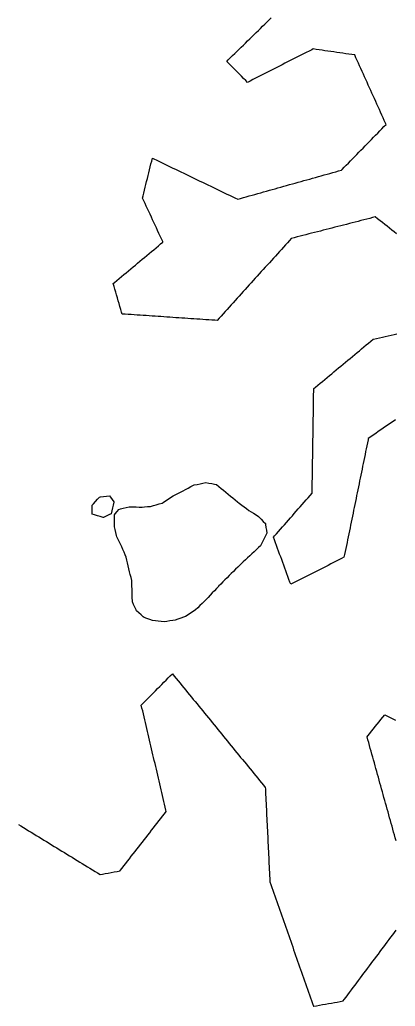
# Model space of a CAD drawing. Header units: millimetres. Extents: x 230 to 3347, y 514 to 5196.
# Drawn here: x 2452.8 to 2578.1, y 1602.9 to 1932.3 of the extents above; entities that cross this region are included whole.
import ezdxf

# ---------------------------------------------------------------- set-up
doc = ezdxf.new("R2010")
doc.units = ezdxf.units.MM
for name, color, linetype in [('ALL_HOLES', 1, 'Continuous'), ('ALL_ISLANDS', 7, 'Continuous'), ('OUTLINE_ISLAND_01', 7, 'Continuous'), ('OUTLINE_ISLAND_01_HOLE_18', 1, 'Continuous'), ('OUTLINE_ISLAND_01_HOLE_19', 1, 'Continuous')]:
    doc.layers.add(name, color=color, linetype=linetype)

msp = doc.modelspace()

# ---------------------------------------------------------------- linework, layer by layer
at = {"layer": 'ALL_HOLES'}
for points in [[(2518.5185, 1777.1059), (2519.2867, 1776.4657), (2520.055, 1775.8255), (2520.8232, 1775.1853), (2521.5914, 1774.5451), (2522.3596, 1773.9049), (2523.1278, 1773.2647), (2523.896, 1772.6245), (2524.6643, 1771.9844), (2525.4325, 1771.3442), (2526.0884, 1770.8572), (2526.8913, 1770.2611), (2527.6942, 1769.665), (2528.4972, 1769.0689), (2529.3001, 1768.4729), (2529.9992, 1768.0253), (2530.8414, 1767.4862), (2531.6836, 1766.947), (2532.5259, 1766.4079), (2532.7202, 1766.2054), (2533.4125, 1765.4838), (2534.1048, 1764.7622), (2534.7972, 1764.0407), (2534.8333, 1763.7918), (2534.9773, 1762.8022), (2535.1212, 1761.8126), (2535.2651, 1760.823), (2534.9711, 1760.243), (2534.519, 1759.351), (2534.0669, 1758.459), (2533.6149, 1757.567), (2533.1628, 1756.6751), (2532.4834, 1756.0381), (2531.7539, 1755.3541), (2531.0244, 1754.6701), (2530.2949, 1753.9861), (2529.5654, 1753.3022), (2528.8359, 1752.6182), (2528.1064, 1751.9342), (2527.3769, 1751.2502), (2526.6474, 1750.5663), (2525.9179, 1749.8823), (2525.5444, 1749.5099), (2524.8363, 1748.8038), (2524.1281, 1748.0977), (2523.42, 1747.3917), (2522.7119, 1746.6856), (2522.0037, 1745.9795), (2521.2956, 1745.2734), (2520.5875, 1744.5674), (2519.8793, 1743.8613), (2519.1712, 1743.1552), (2519.118, 1743.0977), (2518.4385, 1742.364), (2517.7591, 1741.6303), (2517.0797, 1740.8966), (2516.4002, 1740.1628), (2515.7208, 1739.4291), (2515.0413, 1738.6954), (2514.3712, 1738.056), (2513.6477, 1737.3657), (2512.9243, 1736.6754), (2512.2008, 1735.985), (2511.4773, 1735.2947), (2510.6612, 1734.7497), (2509.8295, 1734.1943), (2508.9979, 1733.639), (2508.1663, 1733.0836), (2507.4841, 1732.8422), (2506.5413, 1732.5087), (2505.5986, 1732.1752), (2504.6558, 1731.8417), (2503.9264, 1731.7274), (2502.9384, 1731.5727), (2501.9505, 1731.4179), (2500.9625, 1731.2631), (2500.0513, 1731.3766), (2499.0589, 1731.5003), (2498.0666, 1731.6239), (2497.0743, 1731.7475), (2496.1824, 1732.0564), (2495.2374, 1732.3836), (2494.2925, 1732.7108), (2494.0426, 1732.9261), (2493.2849, 1733.5787), (2492.5272, 1734.2314), (2491.7695, 1734.884), (2491.6135, 1735.2419), (2491.214, 1736.1586), (2490.8144, 1737.0753), (2490.4148, 1737.992), (2490.4074, 1738.2838), (2490.3819, 1739.2834), (2490.3564, 1740.2831), (2490.331, 1741.2828), (2490.3055, 1742.2825), (2490.2695, 1743.0596), (2490.2232, 1744.0585), (2490.177, 1745.0574), (2490.1713, 1745.0814), (2489.9419, 1746.0547), (2489.7124, 1747.028), (2489.4829, 1748.0013), (2489.2535, 1748.9746), (2489.024, 1749.948), (2488.7946, 1750.9213), (2488.5651, 1751.8946), (2488.3357, 1752.8679), (2488.037, 1753.5836), (2487.6519, 1754.5065), (2487.2667, 1755.4294), (2486.8816, 1756.3522), (2486.5528, 1756.9889), (2486.0939, 1757.8774), (2485.635, 1758.7659), (2485.1762, 1759.6544), (2485.0823, 1760.0967), (2484.8747, 1761.0749), (2484.6671, 1762.0532), (2484.4594, 1763.0314), (2484.4594, 1763.0367), (2484.4511, 1764.0367), (2484.4429, 1765.0366), (2484.4346, 1766.0366), (2484.4264, 1767.0366), (2484.6441, 1767.2936), (2485.2904, 1768.0566), (2485.9368, 1768.8197), (2486.4072, 1768.9439), (2487.374, 1769.1993), (2488.3409, 1769.4546), (2489.3077, 1769.71), (2489.6289, 1769.6984), (2490.6283, 1769.6624), (2491.6276, 1769.6265), (2492.627, 1769.5905), (2493.6263, 1769.5545), (2494.4223, 1769.6247), (2495.4184, 1769.7125), (2496.4145, 1769.8004), (2496.4689, 1769.8157), (2497.4314, 1770.0869), (2498.3939, 1770.3581), (2499.3564, 1770.6293), (2500.3189, 1770.9005), (2500.6663, 1771.128), (2501.5029, 1771.6757), (2502.3396, 1772.2235), (2503.1762, 1772.7712), (2504.0129, 1773.319), (2504.4847, 1773.5522), (2505.3811, 1773.9952), (2506.2776, 1774.4383), (2507.1741, 1774.8814), (2507.3047, 1774.9542), (2508.1781, 1775.4413), (2509.0514, 1775.9284), (2509.9248, 1776.4155), (2510.7981, 1776.9026), (2511.0309, 1776.9512), (2512.0098, 1777.1555), (2512.9887, 1777.3598), (2513.9676, 1777.5641), (2514.9465, 1777.7684), (2515.885, 1777.5943), (2516.8682, 1777.412), (2517.8514, 1777.2296)], [(2477.0303, 1767.1957), (2477.0303, 1768.1957), (2477.0303, 1769.1957), (2477.0303, 1770.1957), (2477.4557, 1770.6747), (2478.1198, 1771.4224), (2478.7839, 1772.1701), (2479.4479, 1772.9178), (2479.7859, 1772.9616), (2480.7775, 1773.0903), (2481.7692, 1773.2191), (2482.7609, 1773.3478), (2483.0585, 1772.9314), (2483.64, 1772.1179), (2484.2214, 1771.3043), (2484.2032, 1771.2274), (2483.972, 1770.2545), (2483.7408, 1769.2816), (2483.5096, 1768.3086), (2483.2784, 1767.3357), (2482.5086, 1766.961), (2481.6095, 1766.5233), (2480.7104, 1766.0856), (2480.6312, 1766.1095), (2479.6738, 1766.3983), (2478.7164, 1766.6871), (2477.759, 1766.9759)]]:
    msp.add_lwpolyline(points, close=True, dxfattribs=at)
at = {"layer": 'ALL_ISLANDS'}
for points in [[(2578.5234, 1860.8228), (2577.7407, 1861.4452), (2576.958, 1862.0677), (2576.1754, 1862.6901), (2575.3927, 1863.3125), (2574.61, 1863.935), (2573.8274, 1864.5574), (2573.0447, 1865.1799), (2572.262, 1865.8023), (2571.4794, 1866.4247), (2570.5734, 1866.1932), (2569.6046, 1865.9456), (2568.6357, 1865.6979), (2567.6668, 1865.4503), (2566.698, 1865.2027), (2565.7291, 1864.9551), (2564.7603, 1864.7074), (2563.7914, 1864.4598), (2562.8226, 1864.2122), (2561.8537, 1863.9646), (2560.8849, 1863.7169), (2559.916, 1863.4693), (2558.9471, 1863.2217), (2557.9783, 1862.9741), (2557.0094, 1862.7264), (2556.0406, 1862.4788), (2555.0717, 1862.2312), (2554.1029, 1861.9836), (2553.134, 1861.7359), (2552.1652, 1861.4883), (2551.1963, 1861.2407), (2550.2274, 1860.9931), (2549.2586, 1860.7454), (2548.2897, 1860.4978), (2547.3209, 1860.2502), (2546.352, 1860.0026), (2545.3832, 1859.7549), (2544.4143, 1859.5073), (2543.4454, 1859.2597), (2542.8215, 1858.5697), (2542.1508, 1857.8281), (2541.48, 1857.0864), (2540.8093, 1856.3447), (2540.1386, 1855.603), (2539.4678, 1854.8613), (2538.7971, 1854.1196), (2538.1264, 1853.3779), (2537.4556, 1852.6362), (2536.7849, 1851.8945), (2536.1141, 1851.1528), (2535.4434, 1850.4111), (2534.7727, 1849.6694), (2534.1019, 1848.9277), (2533.4312, 1848.186), (2532.7605, 1847.4443), (2532.0897, 1846.7026), (2531.419, 1845.9609), (2530.7483, 1845.2192), (2530.0775, 1844.4775), (2529.4068, 1843.7358), (2528.736, 1842.9941), (2528.0653, 1842.2525), (2527.3946, 1841.5108), (2526.7238, 1840.7691), (2526.0531, 1840.0274), (2525.3824, 1839.2857), (2524.7116, 1838.544), (2524.0409, 1837.8023), (2523.3701, 1837.0606), (2522.6994, 1836.3189), (2522.0287, 1835.5772), (2521.3579, 1834.8355), (2520.6872, 1834.0938), (2520.0165, 1833.3521), (2519.3457, 1832.6104), (2518.675, 1831.8687), (2517.91, 1831.9207), (2516.9123, 1831.9885), (2515.9146, 1832.0562), (2514.9169, 1832.124), (2513.9192, 1832.1918), (2512.9215, 1832.2595), (2511.9238, 1832.3273), (2510.9261, 1832.3951), (2509.9284, 1832.4629), (2508.9307, 1832.5306), (2507.933, 1832.5984), (2506.9353, 1832.6662), (2505.9376, 1832.734), (2504.9399, 1832.8017), (2503.9422, 1832.8695), (2502.9445, 1832.9373), (2501.9468, 1833.0051), (2500.9491, 1833.0728), (2499.9514, 1833.1406), (2498.9537, 1833.2084), (2497.956, 1833.2761), (2496.9583, 1833.3439), (2495.9606, 1833.4117), (2494.9629, 1833.4795), (2493.9652, 1833.5472), (2492.9675, 1833.615), (2491.9698, 1833.6828), (2490.9721, 1833.7506), (2489.9744, 1833.8183), (2488.9767, 1833.8861), (2487.979, 1833.9539), (2486.9813, 1834.0216), (2486.8086, 1834.6195), (2486.5311, 1835.5802), (2486.2535, 1836.5409), (2485.976, 1837.5017), (2485.6985, 1838.4624), (2485.421, 1839.4231), (2485.1434, 1840.3838), (2484.8659, 1841.3445), (2484.5884, 1842.3053), (2484.3109, 1843.266), (2484.0334, 1844.2267), (2484.4794, 1844.599), (2485.2471, 1845.2398), (2486.0148, 1845.8806), (2486.7825, 1846.5214), (2487.5502, 1847.1622), (2488.3179, 1847.803), (2489.0856, 1848.4438), (2489.8534, 1849.0846), (2490.6211, 1849.7255), (2491.3888, 1850.3663), (2492.1565, 1851.0071), (2492.9242, 1851.6479), (2493.6919, 1852.2887), (2494.4596, 1852.9295), (2495.2273, 1853.5703), (2495.995, 1854.2111), (2496.7627, 1854.8519), (2497.5304, 1855.4927), (2498.2981, 1856.1335), (2499.0658, 1856.7743), (2499.8335, 1857.4151), (2500.6012, 1858.0559), (2500.5184, 1858.2345), (2500.0974, 1859.1416), (2499.6765, 1860.0486), (2499.2556, 1860.9557), (2498.8347, 1861.8628), (2498.4137, 1862.7699), (2497.9928, 1863.677), (2497.5719, 1864.5841), (2497.151, 1865.4912), (2496.73, 1866.3983), (2496.3091, 1867.3054), (2495.8882, 1868.2125), (2495.4672, 1869.1196), (2495.0463, 1870.0267), (2494.6254, 1870.9338), (2494.2045, 1871.8409), (2493.7835, 1872.748), (2493.9533, 1873.4318), (2494.1943, 1874.4024), (2494.4353, 1875.3729), (2494.6763, 1876.3434), (2494.9173, 1877.314), (2495.1583, 1878.2845), (2495.3992, 1879.255), (2495.6402, 1880.2255), (2495.8812, 1881.1961), (2496.1222, 1882.1666), (2496.3632, 1883.1371), (2496.6041, 1884.1077), (2496.8451, 1885.0782), (2497.0861, 1886.0487), (2497.6115, 1885.796), (2498.5126, 1885.3624), (2499.4138, 1884.9289), (2500.3149, 1884.4954), (2501.2161, 1884.0619), (2502.1172, 1883.6283), (2503.0183, 1883.1948), (2503.9195, 1882.7613), (2504.8206, 1882.3278), (2505.7218, 1881.8942), (2506.6229, 1881.4607), (2507.5241, 1881.0272), (2508.4252, 1880.5937), (2509.3263, 1880.1601), (2510.2275, 1879.7266), (2511.1286, 1879.2931), (2512.0298, 1878.8596), (2512.9309, 1878.426), (2513.832, 1877.9925), (2514.7332, 1877.559), (2515.6343, 1877.1255), (2516.5355, 1876.6919), (2517.4366, 1876.2584), (2518.3378, 1875.8249), (2519.2389, 1875.3914), (2520.14, 1874.9578), (2521.0412, 1874.5243), (2521.9423, 1874.0908), (2522.8435, 1873.6573), (2523.7446, 1873.2237), (2524.6457, 1872.7902), (2525.5469, 1872.3567), (2526.4817, 1872.6188), (2527.4446, 1872.8888), (2528.4075, 1873.1587), (2529.3703, 1873.4287), (2530.3332, 1873.6987), (2531.2961, 1873.9687), (2532.2589, 1874.2386), (2533.2218, 1874.5086), (2534.1847, 1874.7786), (2535.1475, 1875.0486), (2536.1104, 1875.3185), (2537.0733, 1875.5885), (2538.0361, 1875.8585), (2538.999, 1876.1284), (2539.9619, 1876.3984), (2540.9247, 1876.6684), (2541.8876, 1876.9384), (2542.8505, 1877.2083), (2543.8133, 1877.4783), (2544.7762, 1877.7483), (2545.7391, 1878.0183), (2546.7019, 1878.2882), (2547.6648, 1878.5582), (2548.6277, 1878.8282), (2549.5905, 1879.0982), (2550.5534, 1879.3681), (2551.5163, 1879.6381), (2552.4791, 1879.9081), (2553.442, 1880.1781), (2554.4049, 1880.448), (2555.3677, 1880.718), (2556.3306, 1880.988), (2557.2935, 1881.258), (2558.2564, 1881.5279), (2559.2192, 1881.7979), (2560.1821, 1882.0679), (2560.3986, 1882.2896), (2561.0974, 1883.0049), (2561.7962, 1883.7202), (2562.495, 1884.4355), (2563.1938, 1885.1509), (2563.8926, 1885.8662), (2564.5914, 1886.5815), (2565.2902, 1887.2968), (2565.989, 1888.0122), (2566.6878, 1888.7275), (2567.3865, 1889.4428), (2568.0853, 1890.1581), (2568.7841, 1890.8735), (2569.4829, 1891.5888), (2570.1817, 1892.3041), (2570.8805, 1893.0195), (2571.5793, 1893.7348), (2572.2781, 1894.4501), (2572.9769, 1895.1654), (2573.6757, 1895.8808), (2574.3745, 1896.5961), (2575.0732, 1897.3114), (2574.8895, 1897.7185), (2574.4781, 1898.63), (2574.0668, 1899.5415), (2573.6554, 1900.453), (2573.2441, 1901.3644), (2572.8327, 1902.2759), (2572.4214, 1903.1874), (2572.01, 1904.0989), (2571.5986, 1905.0103), (2571.1873, 1905.9218), (2570.7759, 1906.8333), (2570.3646, 1907.7448), (2569.9532, 1908.6562), (2569.5418, 1909.5677), (2569.1305, 1910.4792), (2568.7191, 1911.3907), (2568.3078, 1912.3021), (2567.8964, 1913.2136), (2567.4851, 1914.1251), (2567.0737, 1915.0365), (2566.6623, 1915.948), (2566.251, 1916.8595), (2565.8396, 1917.771), (2565.4283, 1918.6824), (2565.0169, 1919.5939), (2564.6055, 1920.5054), (2564.5773, 1920.5095), (2563.5875, 1920.6517), (2562.5976, 1920.794), (2561.6078, 1920.9362), (2560.618, 1921.0785), (2559.6281, 1921.2208), (2558.6383, 1921.363), (2557.6485, 1921.5053), (2556.6586, 1921.6475), (2555.6688, 1921.7898), (2554.679, 1921.9321), (2553.6892, 1922.0743), (2552.6993, 1922.2166), (2551.7095, 1922.3589), (2550.7197, 1922.5011), (2550.2383, 1922.2558), (2549.3474, 1921.8018), (2548.4564, 1921.3477), (2547.5654, 1920.8937), (2546.6744, 1920.4396), (2545.7834, 1919.9856), (2544.8925, 1919.5315), (2544.0015, 1919.0775), (2543.1105, 1918.6235), (2542.2195, 1918.1694), (2541.3286, 1917.7154), (2540.4376, 1917.2613), (2539.5466, 1916.8073), (2538.6556, 1916.3532), (2537.7646, 1915.8992), (2536.8737, 1915.4451), (2535.9827, 1914.9911), (2535.0917, 1914.537), (2534.2007, 1914.083), (2533.3098, 1913.6289), (2532.4188, 1913.1749), (2531.5278, 1912.7208), (2530.6368, 1912.2668), (2529.7459, 1911.8127), (2528.8549, 1911.3587), (2528.2208, 1911.9956), (2527.5152, 1912.7043), (2526.8097, 1913.4129), (2526.1042, 1914.1216), (2525.3986, 1914.8303), (2524.6931, 1915.5389), (2523.9875, 1916.2476), (2523.282, 1916.9563), (2522.5764, 1917.6649), (2521.8709, 1918.3736), (2522.4233, 1918.9126), (2523.139, 1919.611), (2523.8548, 1920.3094), (2524.5705, 1921.0078), (2525.2862, 1921.7061), (2526.0019, 1922.4045), (2526.7177, 1923.1029), (2527.4334, 1923.8013), (2528.1491, 1924.4997), (2528.8648, 1925.1981), (2529.5806, 1925.8964), (2530.2963, 1926.5948), (2531.012, 1927.2932), (2531.7277, 1927.9916), (2532.4435, 1928.69), (2533.1592, 1929.3883), (2533.8749, 1930.0867), (2534.5906, 1930.7851), (2535.3064, 1931.4835), (2536.0221, 1932.1819), (2536.7378, 1932.8802)], [(2578.2335, 1798.6971), (2577.4074, 1798.1337), (2576.5812, 1797.5702), (2575.7551, 1797.0067), (2574.9289, 1796.4433), (2574.1028, 1795.8798), (2573.2767, 1795.3164), (2572.4505, 1794.7529), (2571.6244, 1794.1895), (2570.7982, 1793.626), (2569.9721, 1793.0626), (2569.1459, 1792.4991), (2569.0437, 1791.9994), (2568.8433, 1791.0197), (2568.6428, 1790.04), (2568.4424, 1789.0603), (2568.242, 1788.0806), (2568.0416, 1787.1009), (2567.8412, 1786.1212), (2567.6407, 1785.1414), (2567.4403, 1784.1617), (2567.2399, 1783.182), (2567.0395, 1782.2023), (2566.839, 1781.2226), (2566.6386, 1780.2429), (2566.4382, 1779.2632), (2566.2378, 1778.2835), (2566.0373, 1777.3038), (2565.8369, 1776.3241), (2565.6365, 1775.3444), (2565.4361, 1774.3646), (2565.2357, 1773.3849), (2565.0352, 1772.4052), (2564.8348, 1771.4255), (2564.6344, 1770.4458), (2564.434, 1769.4661), (2564.2335, 1768.4864), (2564.0331, 1767.5067), (2563.8327, 1766.527), (2563.6323, 1765.5473), (2563.4319, 1764.5675), (2563.2314, 1763.5878), (2563.031, 1762.6081), (2562.8306, 1761.6284), (2562.6302, 1760.6487), (2562.4297, 1759.669), (2562.2293, 1758.6893), (2562.0289, 1757.7096), (2561.8285, 1756.7299), (2561.628, 1755.7502), (2561.4276, 1754.7705), (2561.2272, 1753.7907), (2561.0268, 1752.811), (2560.1902, 1752.3863), (2559.2985, 1751.9336), (2558.4068, 1751.4809), (2557.5152, 1751.0282), (2556.6235, 1750.5755), (2555.7318, 1750.1228), (2554.8402, 1749.6701), (2553.9485, 1749.2174), (2553.0568, 1748.7647), (2552.1652, 1748.312), (2551.2735, 1747.8593), (2550.3818, 1747.4066), (2549.4902, 1746.9539), (2548.5985, 1746.5012), (2547.7069, 1746.0485), (2546.8152, 1745.5958), (2545.9235, 1745.1431), (2545.0319, 1744.6904), (2544.1402, 1744.2377), (2543.2485, 1743.7851), (2542.9848, 1744.5066), (2542.6415, 1745.4458), (2542.2981, 1746.385), (2541.9548, 1747.3242), (2541.6115, 1748.2634), (2541.2681, 1749.2026), (2540.9248, 1750.1418), (2540.5815, 1751.0811), (2540.2381, 1752.0203), (2539.8948, 1752.9595), (2539.5515, 1753.8987), (2539.2081, 1754.8379), (2538.8648, 1755.7771), (2538.5215, 1756.7163), (2538.1781, 1757.6555), (2537.8348, 1758.5948), (2537.4915, 1759.534), (2537.8431, 1759.9338), (2538.5034, 1760.6847), (2539.1638, 1761.4357), (2539.8241, 1762.1866), (2540.4845, 1762.9376), (2541.1448, 1763.6885), (2541.8052, 1764.4395), (2542.4656, 1765.1905), (2543.1259, 1765.9414), (2543.7863, 1766.6924), (2544.4466, 1767.4433), (2545.107, 1768.1943), (2545.7673, 1768.9452), (2546.4277, 1769.6962), (2547.0881, 1770.4471), (2547.7484, 1771.1981), (2548.4088, 1771.949), (2549.0691, 1772.7), (2549.7295, 1773.4509), (2550.3898, 1774.2019), (2550.4044, 1775.137), (2550.4199, 1776.1369), (2550.4355, 1777.1368), (2550.451, 1778.1367), (2550.4666, 1779.1365), (2550.4821, 1780.1364), (2550.4977, 1781.1363), (2550.5132, 1782.1362), (2550.5288, 1783.1361), (2550.5443, 1784.1359), (2550.5598, 1785.1358), (2550.5754, 1786.1357), (2550.5909, 1787.1356), (2550.6065, 1788.1355), (2550.622, 1789.1353), (2550.6376, 1790.1352), (2550.6531, 1791.1351), (2550.6687, 1792.135), (2550.6842, 1793.1348), (2550.6998, 1794.1347), (2550.7153, 1795.1346), (2550.7309, 1796.1345), (2550.7464, 1797.1344), (2550.762, 1798.1342), (2550.7775, 1799.1341), (2550.793, 1800.134), (2550.8086, 1801.1339), (2550.8241, 1802.1338), (2550.8397, 1803.1336), (2550.8552, 1804.1335), (2550.8708, 1805.1334), (2550.8863, 1806.1333), (2550.9019, 1807.1332), (2550.9174, 1808.133), (2550.933, 1809.1329), (2551.5308, 1809.6294), (2552.3001, 1810.2682), (2553.0695, 1810.9071), (2553.8388, 1811.5459), (2554.6081, 1812.1848), (2555.3775, 1812.8237), (2556.1468, 1813.4625), (2556.9161, 1814.1014), (2557.6854, 1814.7402), (2558.4548, 1815.3791), (2559.2241, 1816.0179), (2559.9934, 1816.6568), (2560.7627, 1817.2957), (2561.5321, 1817.9345), (2562.3014, 1818.5734), (2563.0707, 1819.2122), (2563.84, 1819.8511), (2564.6094, 1820.4899), (2565.3787, 1821.1288), (2566.148, 1821.7677), (2566.9173, 1822.4065), (2567.6867, 1823.0454), (2568.456, 1823.6842), (2569.2253, 1824.3231), (2569.9946, 1824.9619), (2570.764, 1825.6008), (2570.8969, 1825.6303), (2571.8732, 1825.847), (2572.8494, 1826.0636), (2573.8257, 1826.2803), (2574.8019, 1826.4969), (2575.7781, 1826.7136), (2576.7544, 1826.9303), (2577.7306, 1827.1469), (2578.7069, 1827.3636)], [(2452.375, 1663.6282), (2453.2276, 1663.1056), (2454.0801, 1662.5829), (2454.9326, 1662.0602), (2455.7852, 1661.5376), (2456.6377, 1661.0149), (2457.4903, 1660.4923), (2458.3428, 1659.9696), (2459.1953, 1659.4469), (2460.0479, 1658.9243), (2460.9004, 1658.4016), (2461.753, 1657.8789), (2462.6055, 1657.3563), (2463.458, 1656.8336), (2464.3106, 1656.311), (2465.1631, 1655.7883), (2466.0157, 1655.2656), (2466.8682, 1654.743), (2467.7207, 1654.2203), (2468.5733, 1653.6976), (2469.4258, 1653.175), (2470.2784, 1652.6523), (2471.1309, 1652.1297), (2471.9834, 1651.607), (2472.836, 1651.0843), (2473.6885, 1650.5617), (2474.5411, 1650.039), (2475.3936, 1649.5163), (2476.2461, 1648.9937), (2477.0987, 1648.471), (2477.9512, 1647.9484), (2478.8038, 1647.4257), (2479.6563, 1646.903), (2480.3751, 1647.0353), (2481.3586, 1647.2162), (2482.3421, 1647.3972), (2483.3256, 1647.5781), (2484.3091, 1647.7591), (2485.2926, 1647.94), (2486.2761, 1648.1209), (2486.3704, 1648.2423), (2486.984, 1649.0319), (2487.5976, 1649.8215), (2488.2111, 1650.6112), (2488.8247, 1651.4008), (2489.4383, 1652.1904), (2490.0519, 1652.98), (2490.6655, 1653.7697), (2491.2791, 1654.5593), (2491.8927, 1655.3489), (2492.5062, 1656.1386), (2493.1198, 1656.9282), (2493.7334, 1657.7178), (2494.347, 1658.5074), (2494.9606, 1659.2971), (2495.5742, 1660.0867), (2496.1878, 1660.8763), (2496.8013, 1661.666), (2497.4149, 1662.4556), (2498.0285, 1663.2452), (2498.6421, 1664.0348), (2499.2557, 1664.8245), (2499.8693, 1665.6141), (2500.4829, 1666.4037), (2501.0964, 1667.1934), (2501.71, 1667.983), (2501.611, 1668.405), (2501.3824, 1669.3785), (2501.1538, 1670.352), (2500.9252, 1671.3256), (2500.6967, 1672.2991), (2500.4681, 1673.2726), (2500.2395, 1674.2461), (2500.0109, 1675.2197), (2499.7824, 1676.1932), (2499.5538, 1677.1667), (2499.3252, 1678.1402), (2499.0967, 1679.1138), (2498.8681, 1680.0873), (2498.6395, 1681.0608), (2498.4109, 1682.0344), (2498.1824, 1683.0079), (2497.9538, 1683.9814), (2497.7252, 1684.9549), (2497.4966, 1685.9285), (2497.2681, 1686.902), (2497.0395, 1687.8755), (2496.8109, 1688.849), (2496.5824, 1689.8226), (2496.3538, 1690.7961), (2496.1252, 1691.7696), (2495.8966, 1692.7431), (2495.6681, 1693.7167), (2495.4395, 1694.6902), (2495.2109, 1695.6637), (2494.9823, 1696.6373), (2494.7538, 1697.6108), (2494.5252, 1698.5843), (2494.2966, 1699.5578), (2494.0681, 1700.5314), (2493.8395, 1701.5049), (2493.6109, 1702.4784), (2493.3823, 1703.4519), (2493.9032, 1703.9795), (2494.6057, 1704.6911), (2495.3082, 1705.4028), (2496.0108, 1706.1144), (2496.7133, 1706.8261), (2497.4159, 1707.5377), (2498.1184, 1708.2493), (2498.821, 1708.961), (2499.5235, 1709.6726), (2500.226, 1710.3843), (2500.9286, 1711.0959), (2501.6311, 1711.8076), (2502.3337, 1712.5192), (2503.0362, 1713.2308), (2503.7388, 1713.9425), (2503.7677, 1713.9071), (2504.4002, 1713.1326), (2505.0328, 1712.358), (2505.6653, 1711.5835), (2506.2979, 1710.809), (2506.9305, 1710.0345), (2507.563, 1709.26), (2508.1956, 1708.4855), (2508.8281, 1707.7109), (2509.4607, 1706.9364), (2510.0932, 1706.1619), (2510.7258, 1705.3874), (2511.3583, 1704.6129), (2511.9909, 1703.8384), (2512.6235, 1703.0639), (2513.256, 1702.2893), (2513.8886, 1701.5148), (2514.5211, 1700.7403), (2515.1537, 1699.9658), (2515.7862, 1699.1913), (2516.4188, 1698.4168), (2517.0514, 1697.6423), (2517.6839, 1696.8677), (2518.3165, 1696.0932), (2518.949, 1695.3187), (2519.5816, 1694.5442), (2520.2141, 1693.7697), (2520.8467, 1692.9952), (2521.4792, 1692.2207), (2522.1118, 1691.4461), (2522.7444, 1690.6716), (2523.3769, 1689.8971), (2524.0095, 1689.1226), (2524.642, 1688.3481), (2525.2746, 1687.5736), (2525.9071, 1686.7991), (2526.5397, 1686.0245), (2527.1722, 1685.25), (2527.8048, 1684.4755), (2528.4374, 1683.701), (2529.0699, 1682.9265), (2529.7025, 1682.152), (2530.335, 1681.3774), (2530.9676, 1680.6029), (2531.6001, 1679.8284), (2532.2327, 1679.0539), (2532.8652, 1678.2794), (2533.4978, 1677.5049), (2534.1304, 1676.7304), (2534.7629, 1675.9558), (2534.7819, 1675.5641), (2534.8303, 1674.5653), (2534.8786, 1673.5665), (2534.927, 1672.5676), (2534.9754, 1671.5688), (2535.0238, 1670.57), (2535.0721, 1669.5712), (2535.1205, 1668.5723), (2535.1689, 1667.5735), (2535.2173, 1666.5747), (2535.2656, 1665.5758), (2535.314, 1664.577), (2535.3624, 1663.5782), (2535.4108, 1662.5794), (2535.4591, 1661.5805), (2535.5075, 1660.5817), (2535.5559, 1659.5829), (2535.6043, 1658.584), (2535.6526, 1657.5852), (2535.701, 1656.5864), (2535.7494, 1655.5875), (2535.7978, 1654.5887), (2535.8461, 1653.5899), (2535.8945, 1652.5911), (2535.9429, 1651.5922), (2535.9913, 1650.5934), (2536.0396, 1649.5946), (2536.088, 1648.5957), (2536.1364, 1647.5969), (2536.1848, 1646.5981), (2536.2331, 1645.5993), (2536.2815, 1644.6004), (2536.3268, 1644.4705), (2536.656, 1643.5263), (2536.9852, 1642.582), (2537.3144, 1641.6377), (2537.6436, 1640.6935), (2537.9728, 1639.7492), (2538.302, 1638.8049), (2538.6312, 1637.8607), (2538.9604, 1636.9164), (2539.2896, 1635.9722), (2539.6188, 1635.0279), (2539.948, 1634.0836), (2540.2772, 1633.1394), (2540.6064, 1632.1951), (2540.9356, 1631.2509), (2541.2648, 1630.3066), (2541.594, 1629.3623), (2541.9232, 1628.4181), (2542.2524, 1627.4738), (2542.5816, 1626.5296), (2542.9108, 1625.5853), (2543.24, 1624.641), (2543.5692, 1623.6968), (2543.8984, 1622.7525), (2544.2276, 1621.8082), (2544.5568, 1620.864), (2544.886, 1619.9197), (2545.2152, 1618.9755), (2545.5443, 1618.0312), (2545.8735, 1617.0869), (2546.2027, 1616.1427), (2546.5319, 1615.1984), (2546.8611, 1614.2542), (2547.1903, 1613.3099), (2547.5195, 1612.3656), (2547.8487, 1611.4214), (2548.1779, 1610.4771), (2548.5071, 1609.5329), (2548.8363, 1608.5886), (2549.1655, 1607.6443), (2549.4947, 1606.7001), (2549.8239, 1605.7558), (2550.1531, 1604.8116), (2550.4823, 1603.8673), (2550.8115, 1602.923), (2550.92, 1602.9424), (2551.9045, 1603.1177), (2552.889, 1603.2931), (2553.8735, 1603.4684), (2554.858, 1603.6438), (2555.8425, 1603.8192), (2556.827, 1603.9945), (2557.8115, 1604.1699), (2558.796, 1604.3453), (2559.7805, 1604.5206), (2560.765, 1604.696), (2561.1101, 1605.1571), (2561.7091, 1605.9578), (2562.3082, 1606.7585), (2562.9073, 1607.5592), (2563.5063, 1608.3599), (2564.1054, 1609.1606), (2564.7045, 1609.9613), (2565.3035, 1610.762), (2565.9026, 1611.5627), (2566.5017, 1612.3634), (2567.1007, 1613.1641), (2567.6998, 1613.9648), (2568.2989, 1614.7655), (2568.898, 1615.5662), (2569.497, 1616.3669), (2570.0961, 1617.1676), (2570.6952, 1617.9683), (2571.2942, 1618.769), (2571.8933, 1619.5697), (2572.4924, 1620.3704), (2573.0914, 1621.1711), (2573.6905, 1621.9718), (2574.2896, 1622.7725), (2574.8886, 1623.5732), (2575.4877, 1624.3738), (2576.0868, 1625.1745), (2576.6859, 1625.9752), (2577.2849, 1626.7759), (2577.884, 1627.5766), (2578.4831, 1628.3773)], [(2578.4015, 1658.1796), (2578.1332, 1659.1429), (2577.8648, 1660.1063), (2577.5964, 1661.0696), (2577.328, 1662.0329), (2577.0596, 1662.9962), (2576.7912, 1663.9595), (2576.5229, 1664.9228), (2576.2545, 1665.8861), (2575.9861, 1666.8494), (2575.7177, 1667.8128), (2575.4493, 1668.7761), (2575.181, 1669.7394), (2574.9126, 1670.7027), (2574.6442, 1671.666), (2574.3758, 1672.6293), (2574.1074, 1673.5926), (2573.8391, 1674.5559), (2573.5707, 1675.5193), (2573.3023, 1676.4826), (2573.0339, 1677.4459), (2572.7655, 1678.4092), (2572.4971, 1679.3725), (2572.2288, 1680.3358), (2571.9604, 1681.2991), (2571.692, 1682.2624), (2571.4236, 1683.2258), (2571.1552, 1684.1891), (2570.8869, 1685.1524), (2570.6185, 1686.1157), (2570.3501, 1687.079), (2570.0817, 1688.0423), (2569.8133, 1689.0056), (2569.545, 1689.9689), (2569.2766, 1690.9323), (2569.0082, 1691.8956), (2568.7398, 1692.8589), (2568.9769, 1693.1539), (2569.6033, 1693.9334), (2570.2297, 1694.7129), (2570.8561, 1695.4924), (2571.4825, 1696.2719), (2572.1089, 1697.0514), (2572.7353, 1697.8309), (2573.3617, 1698.6104), (2573.9881, 1699.3899), (2574.6144, 1700.1694), (2575.5026, 1699.7297), (2576.3988, 1699.286), (2577.295, 1698.8424), (2578.1912, 1698.3987)]]:
    msp.add_lwpolyline(points, dxfattribs=at)
at = {"layer": 'OUTLINE_ISLAND_01'}
for points in [[(2578.5234, 1860.8228), (2577.7407, 1861.4452), (2576.958, 1862.0677), (2576.1754, 1862.6901), (2575.3927, 1863.3125), (2574.61, 1863.935), (2573.8274, 1864.5574), (2573.0447, 1865.1799), (2572.262, 1865.8023), (2571.4794, 1866.4247), (2570.5734, 1866.1932), (2569.6046, 1865.9456), (2568.6357, 1865.6979), (2567.6668, 1865.4503), (2566.698, 1865.2027), (2565.7291, 1864.9551), (2564.7603, 1864.7074), (2563.7914, 1864.4598), (2562.8226, 1864.2122), (2561.8537, 1863.9646), (2560.8849, 1863.7169), (2559.916, 1863.4693), (2558.9471, 1863.2217), (2557.9783, 1862.9741), (2557.0094, 1862.7264), (2556.0406, 1862.4788), (2555.0717, 1862.2312), (2554.1029, 1861.9836), (2553.134, 1861.7359), (2552.1652, 1861.4883), (2551.1963, 1861.2407), (2550.2274, 1860.9931), (2549.2586, 1860.7454), (2548.2897, 1860.4978), (2547.3209, 1860.2502), (2546.352, 1860.0026), (2545.3832, 1859.7549), (2544.4143, 1859.5073), (2543.4454, 1859.2597), (2542.8215, 1858.5697), (2542.1508, 1857.8281), (2541.48, 1857.0864), (2540.8093, 1856.3447), (2540.1386, 1855.603), (2539.4678, 1854.8613), (2538.7971, 1854.1196), (2538.1264, 1853.3779), (2537.4556, 1852.6362), (2536.7849, 1851.8945), (2536.1141, 1851.1528), (2535.4434, 1850.4111), (2534.7727, 1849.6694), (2534.1019, 1848.9277), (2533.4312, 1848.186), (2532.7605, 1847.4443), (2532.0897, 1846.7026), (2531.419, 1845.9609), (2530.7483, 1845.2192), (2530.0775, 1844.4775), (2529.4068, 1843.7358), (2528.736, 1842.9941), (2528.0653, 1842.2525), (2527.3946, 1841.5108), (2526.7238, 1840.7691), (2526.0531, 1840.0274), (2525.3824, 1839.2857), (2524.7116, 1838.544), (2524.0409, 1837.8023), (2523.3701, 1837.0606), (2522.6994, 1836.3189), (2522.0287, 1835.5772), (2521.3579, 1834.8355), (2520.6872, 1834.0938), (2520.0165, 1833.3521), (2519.3457, 1832.6104), (2518.675, 1831.8687), (2517.91, 1831.9207), (2516.9123, 1831.9885), (2515.9146, 1832.0562), (2514.9169, 1832.124), (2513.9192, 1832.1918), (2512.9215, 1832.2595), (2511.9238, 1832.3273), (2510.9261, 1832.3951), (2509.9284, 1832.4629), (2508.9307, 1832.5306), (2507.933, 1832.5984), (2506.9353, 1832.6662), (2505.9376, 1832.734), (2504.9399, 1832.8017), (2503.9422, 1832.8695), (2502.9445, 1832.9373), (2501.9468, 1833.0051), (2500.9491, 1833.0728), (2499.9514, 1833.1406), (2498.9537, 1833.2084), (2497.956, 1833.2761), (2496.9583, 1833.3439), (2495.9606, 1833.4117), (2494.9629, 1833.4795), (2493.9652, 1833.5472), (2492.9675, 1833.615), (2491.9698, 1833.6828), (2490.9721, 1833.7506), (2489.9744, 1833.8183), (2488.9767, 1833.8861), (2487.979, 1833.9539), (2486.9813, 1834.0216), (2486.8086, 1834.6195), (2486.5311, 1835.5802), (2486.2535, 1836.5409), (2485.976, 1837.5017), (2485.6985, 1838.4624), (2485.421, 1839.4231), (2485.1434, 1840.3838), (2484.8659, 1841.3445), (2484.5884, 1842.3053), (2484.3109, 1843.266), (2484.0334, 1844.2267), (2484.4794, 1844.599), (2485.2471, 1845.2398), (2486.0148, 1845.8806), (2486.7825, 1846.5214), (2487.5502, 1847.1622), (2488.3179, 1847.803), (2489.0856, 1848.4438), (2489.8534, 1849.0846), (2490.6211, 1849.7255), (2491.3888, 1850.3663), (2492.1565, 1851.0071), (2492.9242, 1851.6479), (2493.6919, 1852.2887), (2494.4596, 1852.9295), (2495.2273, 1853.5703), (2495.995, 1854.2111), (2496.7627, 1854.8519), (2497.5304, 1855.4927), (2498.2981, 1856.1335), (2499.0658, 1856.7743), (2499.8335, 1857.4151), (2500.6012, 1858.0559), (2500.5184, 1858.2345), (2500.0974, 1859.1416), (2499.6765, 1860.0486), (2499.2556, 1860.9557), (2498.8347, 1861.8628), (2498.4137, 1862.7699), (2497.9928, 1863.677), (2497.5719, 1864.5841), (2497.151, 1865.4912), (2496.73, 1866.3983), (2496.3091, 1867.3054), (2495.8882, 1868.2125), (2495.4672, 1869.1196), (2495.0463, 1870.0267), (2494.6254, 1870.9338), (2494.2045, 1871.8409), (2493.7835, 1872.748), (2493.9533, 1873.4318), (2494.1943, 1874.4024), (2494.4353, 1875.3729), (2494.6763, 1876.3434), (2494.9173, 1877.314), (2495.1583, 1878.2845), (2495.3992, 1879.255), (2495.6402, 1880.2255), (2495.8812, 1881.1961), (2496.1222, 1882.1666), (2496.3632, 1883.1371), (2496.6041, 1884.1077), (2496.8451, 1885.0782), (2497.0861, 1886.0487), (2497.6115, 1885.796), (2498.5126, 1885.3624), (2499.4138, 1884.9289), (2500.3149, 1884.4954), (2501.2161, 1884.0619), (2502.1172, 1883.6283), (2503.0183, 1883.1948), (2503.9195, 1882.7613), (2504.8206, 1882.3278), (2505.7218, 1881.8942), (2506.6229, 1881.4607), (2507.5241, 1881.0272), (2508.4252, 1880.5937), (2509.3263, 1880.1601), (2510.2275, 1879.7266), (2511.1286, 1879.2931), (2512.0298, 1878.8596), (2512.9309, 1878.426), (2513.832, 1877.9925), (2514.7332, 1877.559), (2515.6343, 1877.1255), (2516.5355, 1876.6919), (2517.4366, 1876.2584), (2518.3378, 1875.8249), (2519.2389, 1875.3914), (2520.14, 1874.9578), (2521.0412, 1874.5243), (2521.9423, 1874.0908), (2522.8435, 1873.6573), (2523.7446, 1873.2237), (2524.6457, 1872.7902), (2525.5469, 1872.3567), (2526.4817, 1872.6188), (2527.4446, 1872.8888), (2528.4075, 1873.1587), (2529.3703, 1873.4287), (2530.3332, 1873.6987), (2531.2961, 1873.9687), (2532.2589, 1874.2386), (2533.2218, 1874.5086), (2534.1847, 1874.7786), (2535.1475, 1875.0486), (2536.1104, 1875.3185), (2537.0733, 1875.5885), (2538.0361, 1875.8585), (2538.999, 1876.1284), (2539.9619, 1876.3984), (2540.9247, 1876.6684), (2541.8876, 1876.9384), (2542.8505, 1877.2083), (2543.8133, 1877.4783), (2544.7762, 1877.7483), (2545.7391, 1878.0183), (2546.7019, 1878.2882), (2547.6648, 1878.5582), (2548.6277, 1878.8282), (2549.5905, 1879.0982), (2550.5534, 1879.3681), (2551.5163, 1879.6381), (2552.4791, 1879.9081), (2553.442, 1880.1781), (2554.4049, 1880.448), (2555.3677, 1880.718), (2556.3306, 1880.988), (2557.2935, 1881.258), (2558.2564, 1881.5279), (2559.2192, 1881.7979), (2560.1821, 1882.0679), (2560.3986, 1882.2896), (2561.0974, 1883.0049), (2561.7962, 1883.7202), (2562.495, 1884.4355), (2563.1938, 1885.1509), (2563.8926, 1885.8662), (2564.5914, 1886.5815), (2565.2902, 1887.2968), (2565.989, 1888.0122), (2566.6878, 1888.7275), (2567.3865, 1889.4428), (2568.0853, 1890.1581), (2568.7841, 1890.8735), (2569.4829, 1891.5888), (2570.1817, 1892.3041), (2570.8805, 1893.0195), (2571.5793, 1893.7348), (2572.2781, 1894.4501), (2572.9769, 1895.1654), (2573.6757, 1895.8808), (2574.3745, 1896.5961), (2575.0732, 1897.3114), (2574.8895, 1897.7185), (2574.4781, 1898.63), (2574.0668, 1899.5415), (2573.6554, 1900.453), (2573.2441, 1901.3644), (2572.8327, 1902.2759), (2572.4214, 1903.1874), (2572.01, 1904.0989), (2571.5986, 1905.0103), (2571.1873, 1905.9218), (2570.7759, 1906.8333), (2570.3646, 1907.7448), (2569.9532, 1908.6562), (2569.5418, 1909.5677), (2569.1305, 1910.4792), (2568.7191, 1911.3907), (2568.3078, 1912.3021), (2567.8964, 1913.2136), (2567.4851, 1914.1251), (2567.0737, 1915.0365), (2566.6623, 1915.948), (2566.251, 1916.8595), (2565.8396, 1917.771), (2565.4283, 1918.6824), (2565.0169, 1919.5939), (2564.6055, 1920.5054), (2564.5773, 1920.5095), (2563.5875, 1920.6517), (2562.5976, 1920.794), (2561.6078, 1920.9362), (2560.618, 1921.0785), (2559.6281, 1921.2208), (2558.6383, 1921.363), (2557.6485, 1921.5053), (2556.6586, 1921.6475), (2555.6688, 1921.7898), (2554.679, 1921.9321), (2553.6892, 1922.0743), (2552.6993, 1922.2166), (2551.7095, 1922.3589), (2550.7197, 1922.5011), (2550.2383, 1922.2558), (2549.3474, 1921.8018), (2548.4564, 1921.3477), (2547.5654, 1920.8937), (2546.6744, 1920.4396), (2545.7834, 1919.9856), (2544.8925, 1919.5315), (2544.0015, 1919.0775), (2543.1105, 1918.6235), (2542.2195, 1918.1694), (2541.3286, 1917.7154), (2540.4376, 1917.2613), (2539.5466, 1916.8073), (2538.6556, 1916.3532), (2537.7646, 1915.8992), (2536.8737, 1915.4451), (2535.9827, 1914.9911), (2535.0917, 1914.537), (2534.2007, 1914.083), (2533.3098, 1913.6289), (2532.4188, 1913.1749), (2531.5278, 1912.7208), (2530.6368, 1912.2668), (2529.7459, 1911.8127), (2528.8549, 1911.3587), (2528.2208, 1911.9956), (2527.5152, 1912.7043), (2526.8097, 1913.4129), (2526.1042, 1914.1216), (2525.3986, 1914.8303), (2524.6931, 1915.5389), (2523.9875, 1916.2476), (2523.282, 1916.9563), (2522.5764, 1917.6649), (2521.8709, 1918.3736), (2522.4233, 1918.9126), (2523.139, 1919.611), (2523.8548, 1920.3094), (2524.5705, 1921.0078), (2525.2862, 1921.7061), (2526.0019, 1922.4045), (2526.7177, 1923.1029), (2527.4334, 1923.8013), (2528.1491, 1924.4997), (2528.8648, 1925.1981), (2529.5806, 1925.8964), (2530.2963, 1926.5948), (2531.012, 1927.2932), (2531.7277, 1927.9916), (2532.4435, 1928.69), (2533.1592, 1929.3883), (2533.8749, 1930.0867), (2534.5906, 1930.7851), (2535.3064, 1931.4835), (2536.0221, 1932.1819), (2536.7378, 1932.8802)], [(2578.2335, 1798.6971), (2577.4074, 1798.1337), (2576.5812, 1797.5702), (2575.7551, 1797.0067), (2574.9289, 1796.4433), (2574.1028, 1795.8798), (2573.2767, 1795.3164), (2572.4505, 1794.7529), (2571.6244, 1794.1895), (2570.7982, 1793.626), (2569.9721, 1793.0626), (2569.1459, 1792.4991), (2569.0437, 1791.9994), (2568.8433, 1791.0197), (2568.6428, 1790.04), (2568.4424, 1789.0603), (2568.242, 1788.0806), (2568.0416, 1787.1009), (2567.8412, 1786.1212), (2567.6407, 1785.1414), (2567.4403, 1784.1617), (2567.2399, 1783.182), (2567.0395, 1782.2023), (2566.839, 1781.2226), (2566.6386, 1780.2429), (2566.4382, 1779.2632), (2566.2378, 1778.2835), (2566.0373, 1777.3038), (2565.8369, 1776.3241), (2565.6365, 1775.3444), (2565.4361, 1774.3646), (2565.2357, 1773.3849), (2565.0352, 1772.4052), (2564.8348, 1771.4255), (2564.6344, 1770.4458), (2564.434, 1769.4661), (2564.2335, 1768.4864), (2564.0331, 1767.5067), (2563.8327, 1766.527), (2563.6323, 1765.5473), (2563.4319, 1764.5675), (2563.2314, 1763.5878), (2563.031, 1762.6081), (2562.8306, 1761.6284), (2562.6302, 1760.6487), (2562.4297, 1759.669), (2562.2293, 1758.6893), (2562.0289, 1757.7096), (2561.8285, 1756.7299), (2561.628, 1755.7502), (2561.4276, 1754.7705), (2561.2272, 1753.7907), (2561.0268, 1752.811), (2560.1902, 1752.3863), (2559.2985, 1751.9336), (2558.4068, 1751.4809), (2557.5152, 1751.0282), (2556.6235, 1750.5755), (2555.7318, 1750.1228), (2554.8402, 1749.6701), (2553.9485, 1749.2174), (2553.0568, 1748.7647), (2552.1652, 1748.312), (2551.2735, 1747.8593), (2550.3818, 1747.4066), (2549.4902, 1746.9539), (2548.5985, 1746.5012), (2547.7069, 1746.0485), (2546.8152, 1745.5958), (2545.9235, 1745.1431), (2545.0319, 1744.6904), (2544.1402, 1744.2377), (2543.2485, 1743.7851), (2542.9848, 1744.5066), (2542.6415, 1745.4458), (2542.2981, 1746.385), (2541.9548, 1747.3242), (2541.6115, 1748.2634), (2541.2681, 1749.2026), (2540.9248, 1750.1418), (2540.5815, 1751.0811), (2540.2381, 1752.0203), (2539.8948, 1752.9595), (2539.5515, 1753.8987), (2539.2081, 1754.8379), (2538.8648, 1755.7771), (2538.5215, 1756.7163), (2538.1781, 1757.6555), (2537.8348, 1758.5948), (2537.4915, 1759.534), (2537.8431, 1759.9338), (2538.5034, 1760.6847), (2539.1638, 1761.4357), (2539.8241, 1762.1866), (2540.4845, 1762.9376), (2541.1448, 1763.6885), (2541.8052, 1764.4395), (2542.4656, 1765.1905), (2543.1259, 1765.9414), (2543.7863, 1766.6924), (2544.4466, 1767.4433), (2545.107, 1768.1943), (2545.7673, 1768.9452), (2546.4277, 1769.6962), (2547.0881, 1770.4471), (2547.7484, 1771.1981), (2548.4088, 1771.949), (2549.0691, 1772.7), (2549.7295, 1773.4509), (2550.3898, 1774.2019), (2550.4044, 1775.137), (2550.4199, 1776.1369), (2550.4355, 1777.1368), (2550.451, 1778.1367), (2550.4666, 1779.1365), (2550.4821, 1780.1364), (2550.4977, 1781.1363), (2550.5132, 1782.1362), (2550.5288, 1783.1361), (2550.5443, 1784.1359), (2550.5598, 1785.1358), (2550.5754, 1786.1357), (2550.5909, 1787.1356), (2550.6065, 1788.1355), (2550.622, 1789.1353), (2550.6376, 1790.1352), (2550.6531, 1791.1351), (2550.6687, 1792.135), (2550.6842, 1793.1348), (2550.6998, 1794.1347), (2550.7153, 1795.1346), (2550.7309, 1796.1345), (2550.7464, 1797.1344), (2550.762, 1798.1342), (2550.7775, 1799.1341), (2550.793, 1800.134), (2550.8086, 1801.1339), (2550.8241, 1802.1338), (2550.8397, 1803.1336), (2550.8552, 1804.1335), (2550.8708, 1805.1334), (2550.8863, 1806.1333), (2550.9019, 1807.1332), (2550.9174, 1808.133), (2550.933, 1809.1329), (2551.5308, 1809.6294), (2552.3001, 1810.2682), (2553.0695, 1810.9071), (2553.8388, 1811.5459), (2554.6081, 1812.1848), (2555.3775, 1812.8237), (2556.1468, 1813.4625), (2556.9161, 1814.1014), (2557.6854, 1814.7402), (2558.4548, 1815.3791), (2559.2241, 1816.0179), (2559.9934, 1816.6568), (2560.7627, 1817.2957), (2561.5321, 1817.9345), (2562.3014, 1818.5734), (2563.0707, 1819.2122), (2563.84, 1819.8511), (2564.6094, 1820.4899), (2565.3787, 1821.1288), (2566.148, 1821.7677), (2566.9173, 1822.4065), (2567.6867, 1823.0454), (2568.456, 1823.6842), (2569.2253, 1824.3231), (2569.9946, 1824.9619), (2570.764, 1825.6008), (2570.8969, 1825.6303), (2571.8732, 1825.847), (2572.8494, 1826.0636), (2573.8257, 1826.2803), (2574.8019, 1826.4969), (2575.7781, 1826.7136), (2576.7544, 1826.9303), (2577.7306, 1827.1469), (2578.7069, 1827.3636)], [(2452.375, 1663.6282), (2453.2276, 1663.1056), (2454.0801, 1662.5829), (2454.9326, 1662.0602), (2455.7852, 1661.5376), (2456.6377, 1661.0149), (2457.4903, 1660.4923), (2458.3428, 1659.9696), (2459.1953, 1659.4469), (2460.0479, 1658.9243), (2460.9004, 1658.4016), (2461.753, 1657.8789), (2462.6055, 1657.3563), (2463.458, 1656.8336), (2464.3106, 1656.311), (2465.1631, 1655.7883), (2466.0157, 1655.2656), (2466.8682, 1654.743), (2467.7207, 1654.2203), (2468.5733, 1653.6976), (2469.4258, 1653.175), (2470.2784, 1652.6523), (2471.1309, 1652.1297), (2471.9834, 1651.607), (2472.836, 1651.0843), (2473.6885, 1650.5617), (2474.5411, 1650.039), (2475.3936, 1649.5163), (2476.2461, 1648.9937), (2477.0987, 1648.471), (2477.9512, 1647.9484), (2478.8038, 1647.4257), (2479.6563, 1646.903), (2480.3751, 1647.0353), (2481.3586, 1647.2162), (2482.3421, 1647.3972), (2483.3256, 1647.5781), (2484.3091, 1647.7591), (2485.2926, 1647.94), (2486.2761, 1648.1209), (2486.3704, 1648.2423), (2486.984, 1649.0319), (2487.5976, 1649.8215), (2488.2111, 1650.6112), (2488.8247, 1651.4008), (2489.4383, 1652.1904), (2490.0519, 1652.98), (2490.6655, 1653.7697), (2491.2791, 1654.5593), (2491.8927, 1655.3489), (2492.5062, 1656.1386), (2493.1198, 1656.9282), (2493.7334, 1657.7178), (2494.347, 1658.5074), (2494.9606, 1659.2971), (2495.5742, 1660.0867), (2496.1878, 1660.8763), (2496.8013, 1661.666), (2497.4149, 1662.4556), (2498.0285, 1663.2452), (2498.6421, 1664.0348), (2499.2557, 1664.8245), (2499.8693, 1665.6141), (2500.4829, 1666.4037), (2501.0964, 1667.1934), (2501.71, 1667.983), (2501.611, 1668.405), (2501.3824, 1669.3785), (2501.1538, 1670.352), (2500.9252, 1671.3256), (2500.6967, 1672.2991), (2500.4681, 1673.2726), (2500.2395, 1674.2461), (2500.0109, 1675.2197), (2499.7824, 1676.1932), (2499.5538, 1677.1667), (2499.3252, 1678.1402), (2499.0967, 1679.1138), (2498.8681, 1680.0873), (2498.6395, 1681.0608), (2498.4109, 1682.0344), (2498.1824, 1683.0079), (2497.9538, 1683.9814), (2497.7252, 1684.9549), (2497.4966, 1685.9285), (2497.2681, 1686.902), (2497.0395, 1687.8755), (2496.8109, 1688.849), (2496.5824, 1689.8226), (2496.3538, 1690.7961), (2496.1252, 1691.7696), (2495.8966, 1692.7431), (2495.6681, 1693.7167), (2495.4395, 1694.6902), (2495.2109, 1695.6637), (2494.9823, 1696.6373), (2494.7538, 1697.6108), (2494.5252, 1698.5843), (2494.2966, 1699.5578), (2494.0681, 1700.5314), (2493.8395, 1701.5049), (2493.6109, 1702.4784), (2493.3823, 1703.4519), (2493.9032, 1703.9795), (2494.6057, 1704.6911), (2495.3082, 1705.4028), (2496.0108, 1706.1144), (2496.7133, 1706.8261), (2497.4159, 1707.5377), (2498.1184, 1708.2493), (2498.821, 1708.961), (2499.5235, 1709.6726), (2500.226, 1710.3843), (2500.9286, 1711.0959), (2501.6311, 1711.8076), (2502.3337, 1712.5192), (2503.0362, 1713.2308), (2503.7388, 1713.9425), (2503.7677, 1713.9071), (2504.4002, 1713.1326), (2505.0328, 1712.358), (2505.6653, 1711.5835), (2506.2979, 1710.809), (2506.9305, 1710.0345), (2507.563, 1709.26), (2508.1956, 1708.4855), (2508.8281, 1707.7109), (2509.4607, 1706.9364), (2510.0932, 1706.1619), (2510.7258, 1705.3874), (2511.3583, 1704.6129), (2511.9909, 1703.8384), (2512.6235, 1703.0639), (2513.256, 1702.2893), (2513.8886, 1701.5148), (2514.5211, 1700.7403), (2515.1537, 1699.9658), (2515.7862, 1699.1913), (2516.4188, 1698.4168), (2517.0514, 1697.6423), (2517.6839, 1696.8677), (2518.3165, 1696.0932), (2518.949, 1695.3187), (2519.5816, 1694.5442), (2520.2141, 1693.7697), (2520.8467, 1692.9952), (2521.4792, 1692.2207), (2522.1118, 1691.4461), (2522.7444, 1690.6716), (2523.3769, 1689.8971), (2524.0095, 1689.1226), (2524.642, 1688.3481), (2525.2746, 1687.5736), (2525.9071, 1686.7991), (2526.5397, 1686.0245), (2527.1722, 1685.25), (2527.8048, 1684.4755), (2528.4374, 1683.701), (2529.0699, 1682.9265), (2529.7025, 1682.152), (2530.335, 1681.3774), (2530.9676, 1680.6029), (2531.6001, 1679.8284), (2532.2327, 1679.0539), (2532.8652, 1678.2794), (2533.4978, 1677.5049), (2534.1304, 1676.7304), (2534.7629, 1675.9558), (2534.7819, 1675.5641), (2534.8303, 1674.5653), (2534.8786, 1673.5665), (2534.927, 1672.5676), (2534.9754, 1671.5688), (2535.0238, 1670.57), (2535.0721, 1669.5712), (2535.1205, 1668.5723), (2535.1689, 1667.5735), (2535.2173, 1666.5747), (2535.2656, 1665.5758), (2535.314, 1664.577), (2535.3624, 1663.5782), (2535.4108, 1662.5794), (2535.4591, 1661.5805), (2535.5075, 1660.5817), (2535.5559, 1659.5829), (2535.6043, 1658.584), (2535.6526, 1657.5852), (2535.701, 1656.5864), (2535.7494, 1655.5875), (2535.7978, 1654.5887), (2535.8461, 1653.5899), (2535.8945, 1652.5911), (2535.9429, 1651.5922), (2535.9913, 1650.5934), (2536.0396, 1649.5946), (2536.088, 1648.5957), (2536.1364, 1647.5969), (2536.1848, 1646.5981), (2536.2331, 1645.5993), (2536.2815, 1644.6004), (2536.3268, 1644.4705), (2536.656, 1643.5263), (2536.9852, 1642.582), (2537.3144, 1641.6377), (2537.6436, 1640.6935), (2537.9728, 1639.7492), (2538.302, 1638.8049), (2538.6312, 1637.8607), (2538.9604, 1636.9164), (2539.2896, 1635.9722), (2539.6188, 1635.0279), (2539.948, 1634.0836), (2540.2772, 1633.1394), (2540.6064, 1632.1951), (2540.9356, 1631.2509), (2541.2648, 1630.3066), (2541.594, 1629.3623), (2541.9232, 1628.4181), (2542.2524, 1627.4738), (2542.5816, 1626.5296), (2542.9108, 1625.5853), (2543.24, 1624.641), (2543.5692, 1623.6968), (2543.8984, 1622.7525), (2544.2276, 1621.8082), (2544.5568, 1620.864), (2544.886, 1619.9197), (2545.2152, 1618.9755), (2545.5443, 1618.0312), (2545.8735, 1617.0869), (2546.2027, 1616.1427), (2546.5319, 1615.1984), (2546.8611, 1614.2542), (2547.1903, 1613.3099), (2547.5195, 1612.3656), (2547.8487, 1611.4214), (2548.1779, 1610.4771), (2548.5071, 1609.5329), (2548.8363, 1608.5886), (2549.1655, 1607.6443), (2549.4947, 1606.7001), (2549.8239, 1605.7558), (2550.1531, 1604.8116), (2550.4823, 1603.8673), (2550.8115, 1602.923), (2550.92, 1602.9424), (2551.9045, 1603.1177), (2552.889, 1603.2931), (2553.8735, 1603.4684), (2554.858, 1603.6438), (2555.8425, 1603.8192), (2556.827, 1603.9945), (2557.8115, 1604.1699), (2558.796, 1604.3453), (2559.7805, 1604.5206), (2560.765, 1604.696), (2561.1101, 1605.1571), (2561.7091, 1605.9578), (2562.3082, 1606.7585), (2562.9073, 1607.5592), (2563.5063, 1608.3599), (2564.1054, 1609.1606), (2564.7045, 1609.9613), (2565.3035, 1610.762), (2565.9026, 1611.5627), (2566.5017, 1612.3634), (2567.1007, 1613.1641), (2567.6998, 1613.9648), (2568.2989, 1614.7655), (2568.898, 1615.5662), (2569.497, 1616.3669), (2570.0961, 1617.1676), (2570.6952, 1617.9683), (2571.2942, 1618.769), (2571.8933, 1619.5697), (2572.4924, 1620.3704), (2573.0914, 1621.1711), (2573.6905, 1621.9718), (2574.2896, 1622.7725), (2574.8886, 1623.5732), (2575.4877, 1624.3738), (2576.0868, 1625.1745), (2576.6859, 1625.9752), (2577.2849, 1626.7759), (2577.884, 1627.5766), (2578.4831, 1628.3773)], [(2578.4015, 1658.1796), (2578.1332, 1659.1429), (2577.8648, 1660.1063), (2577.5964, 1661.0696), (2577.328, 1662.0329), (2577.0596, 1662.9962), (2576.7912, 1663.9595), (2576.5229, 1664.9228), (2576.2545, 1665.8861), (2575.9861, 1666.8494), (2575.7177, 1667.8128), (2575.4493, 1668.7761), (2575.181, 1669.7394), (2574.9126, 1670.7027), (2574.6442, 1671.666), (2574.3758, 1672.6293), (2574.1074, 1673.5926), (2573.8391, 1674.5559), (2573.5707, 1675.5193), (2573.3023, 1676.4826), (2573.0339, 1677.4459), (2572.7655, 1678.4092), (2572.4971, 1679.3725), (2572.2288, 1680.3358), (2571.9604, 1681.2991), (2571.692, 1682.2624), (2571.4236, 1683.2258), (2571.1552, 1684.1891), (2570.8869, 1685.1524), (2570.6185, 1686.1157), (2570.3501, 1687.079), (2570.0817, 1688.0423), (2569.8133, 1689.0056), (2569.545, 1689.9689), (2569.2766, 1690.9323), (2569.0082, 1691.8956), (2568.7398, 1692.8589), (2568.9769, 1693.1539), (2569.6033, 1693.9334), (2570.2297, 1694.7129), (2570.8561, 1695.4924), (2571.4825, 1696.2719), (2572.1089, 1697.0514), (2572.7353, 1697.8309), (2573.3617, 1698.6104), (2573.9881, 1699.3899), (2574.6144, 1700.1694), (2575.5026, 1699.7297), (2576.3988, 1699.286), (2577.295, 1698.8424), (2578.1912, 1698.3987)]]:
    msp.add_lwpolyline(points, dxfattribs=at)
at = {"layer": 'OUTLINE_ISLAND_01_HOLE_18'}
msp.add_lwpolyline([(2477.0303, 1767.1957), (2477.0303, 1768.1957), (2477.0303, 1769.1957), (2477.0303, 1770.1957), (2477.4557, 1770.6747), (2478.1198, 1771.4224), (2478.7839, 1772.1701), (2479.4479, 1772.9178), (2479.7859, 1772.9616), (2480.7775, 1773.0903), (2481.7692, 1773.2191), (2482.7609, 1773.3478), (2483.0585, 1772.9314), (2483.64, 1772.1179), (2484.2214, 1771.3043), (2484.2032, 1771.2274), (2483.972, 1770.2545), (2483.7408, 1769.2816), (2483.5096, 1768.3086), (2483.2784, 1767.3357), (2482.5086, 1766.961), (2481.6095, 1766.5233), (2480.7104, 1766.0856), (2480.6312, 1766.1095), (2479.6738, 1766.3983), (2478.7164, 1766.6871), (2477.759, 1766.9759)], close=True, dxfattribs=at)
at = {"layer": 'OUTLINE_ISLAND_01_HOLE_19'}
msp.add_lwpolyline([(2518.5185, 1777.1059), (2519.2867, 1776.4657), (2520.055, 1775.8255), (2520.8232, 1775.1853), (2521.5914, 1774.5451), (2522.3596, 1773.9049), (2523.1278, 1773.2647), (2523.896, 1772.6245), (2524.6643, 1771.9844), (2525.4325, 1771.3442), (2526.0884, 1770.8572), (2526.8913, 1770.2611), (2527.6942, 1769.665), (2528.4972, 1769.0689), (2529.3001, 1768.4729), (2529.9992, 1768.0253), (2530.8414, 1767.4862), (2531.6836, 1766.947), (2532.5259, 1766.4079), (2532.7202, 1766.2054), (2533.4125, 1765.4838), (2534.1048, 1764.7622), (2534.7972, 1764.0407), (2534.8333, 1763.7918), (2534.9773, 1762.8022), (2535.1212, 1761.8126), (2535.2651, 1760.823), (2534.9711, 1760.243), (2534.519, 1759.351), (2534.0669, 1758.459), (2533.6149, 1757.567), (2533.1628, 1756.6751), (2532.4834, 1756.0381), (2531.7539, 1755.3541), (2531.0244, 1754.6701), (2530.2949, 1753.9861), (2529.5654, 1753.3022), (2528.8359, 1752.6182), (2528.1064, 1751.9342), (2527.3769, 1751.2502), (2526.6474, 1750.5663), (2525.9179, 1749.8823), (2525.5444, 1749.5099), (2524.8363, 1748.8038), (2524.1281, 1748.0977), (2523.42, 1747.3917), (2522.7119, 1746.6856), (2522.0037, 1745.9795), (2521.2956, 1745.2734), (2520.5875, 1744.5674), (2519.8793, 1743.8613), (2519.1712, 1743.1552), (2519.118, 1743.0977), (2518.4385, 1742.364), (2517.7591, 1741.6303), (2517.0797, 1740.8966), (2516.4002, 1740.1628), (2515.7208, 1739.4291), (2515.0413, 1738.6954), (2514.3712, 1738.056), (2513.6477, 1737.3657), (2512.9243, 1736.6754), (2512.2008, 1735.985), (2511.4773, 1735.2947), (2510.6612, 1734.7497), (2509.8295, 1734.1943), (2508.9979, 1733.639), (2508.1663, 1733.0836), (2507.4841, 1732.8422), (2506.5413, 1732.5087), (2505.5986, 1732.1752), (2504.6558, 1731.8417), (2503.9264, 1731.7274), (2502.9384, 1731.5727), (2501.9505, 1731.4179), (2500.9625, 1731.2631), (2500.0513, 1731.3766), (2499.0589, 1731.5003), (2498.0666, 1731.6239), (2497.0743, 1731.7475), (2496.1824, 1732.0564), (2495.2374, 1732.3836), (2494.2925, 1732.7108), (2494.0426, 1732.9261), (2493.2849, 1733.5787), (2492.5272, 1734.2314), (2491.7695, 1734.884), (2491.6135, 1735.2419), (2491.214, 1736.1586), (2490.8144, 1737.0753), (2490.4148, 1737.992), (2490.4074, 1738.2838), (2490.3819, 1739.2834), (2490.3564, 1740.2831), (2490.331, 1741.2828), (2490.3055, 1742.2825), (2490.2695, 1743.0596), (2490.2232, 1744.0585), (2490.177, 1745.0574), (2490.1713, 1745.0814), (2489.9419, 1746.0547), (2489.7124, 1747.028), (2489.4829, 1748.0013), (2489.2535, 1748.9746), (2489.024, 1749.948), (2488.7946, 1750.9213), (2488.5651, 1751.8946), (2488.3357, 1752.8679), (2488.037, 1753.5836), (2487.6519, 1754.5065), (2487.2667, 1755.4294), (2486.8816, 1756.3522), (2486.5528, 1756.9889), (2486.0939, 1757.8774), (2485.635, 1758.7659), (2485.1762, 1759.6544), (2485.0823, 1760.0967), (2484.8747, 1761.0749), (2484.6671, 1762.0532), (2484.4594, 1763.0314), (2484.4594, 1763.0367), (2484.4511, 1764.0367), (2484.4429, 1765.0366), (2484.4346, 1766.0366), (2484.4264, 1767.0366), (2484.6441, 1767.2936), (2485.2904, 1768.0566), (2485.9368, 1768.8197), (2486.4072, 1768.9439), (2487.374, 1769.1993), (2488.3409, 1769.4546), (2489.3077, 1769.71), (2489.6289, 1769.6984), (2490.6283, 1769.6624), (2491.6276, 1769.6265), (2492.627, 1769.5905), (2493.6263, 1769.5545), (2494.4223, 1769.6247), (2495.4184, 1769.7125), (2496.4145, 1769.8004), (2496.4689, 1769.8157), (2497.4314, 1770.0869), (2498.3939, 1770.3581), (2499.3564, 1770.6293), (2500.3189, 1770.9005), (2500.6663, 1771.128), (2501.5029, 1771.6757), (2502.3396, 1772.2235), (2503.1762, 1772.7712), (2504.0129, 1773.319), (2504.4847, 1773.5522), (2505.3811, 1773.9952), (2506.2776, 1774.4383), (2507.1741, 1774.8814), (2507.3047, 1774.9542), (2508.1781, 1775.4413), (2509.0514, 1775.9284), (2509.9248, 1776.4155), (2510.7981, 1776.9026), (2511.0309, 1776.9512), (2512.0098, 1777.1555), (2512.9887, 1777.3598), (2513.9676, 1777.5641), (2514.9465, 1777.7684), (2515.885, 1777.5943), (2516.8682, 1777.412), (2517.8514, 1777.2296)], close=True, dxfattribs=at)

doc.saveas('drawing.dxf')
